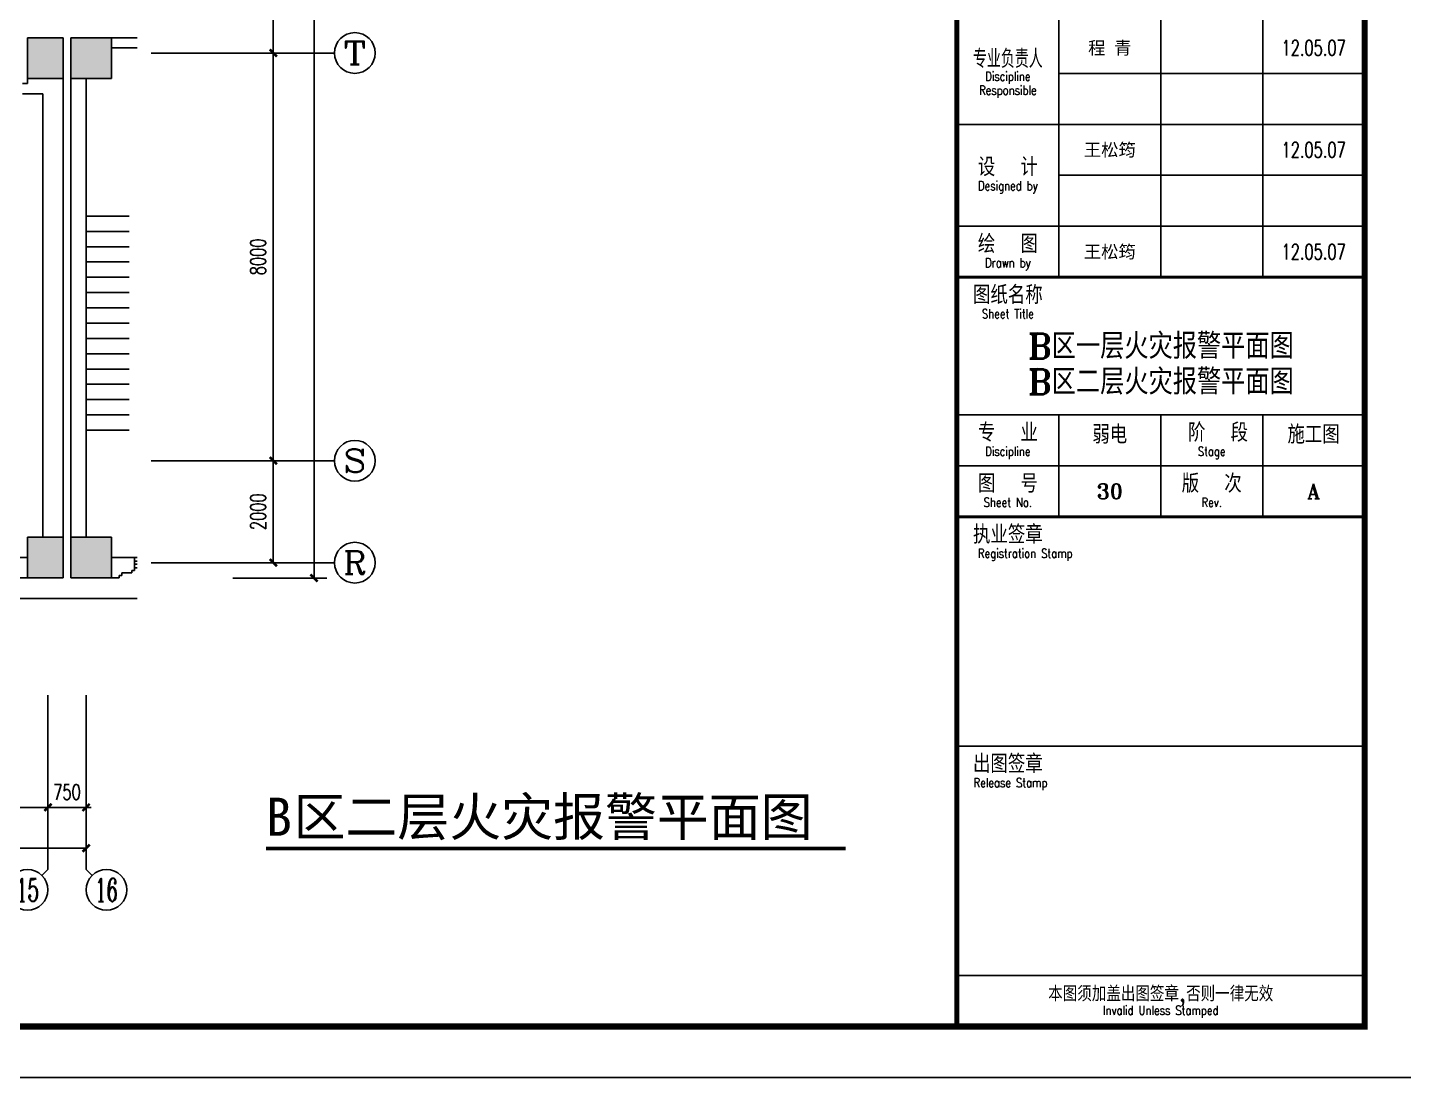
# Model space of a CAD drawing. Extents: x 190999 to 918899, y -200814 to 215286.
# Drawn here: x 401562 to 428562, y 71786 to 92386 of the extents above; entities that cross this region are included whole.
import ezdxf
from ezdxf.enums import TextEntityAlignment as Align

# ---------------------------------------------------------------- set-up
doc = ezdxf.new("R2010")
doc.units = 0
doc.header["$LTSCALE"] = 1000
doc.header["$MEASUREMENT"] = 0
doc.layers.get('Defpoints').update_dxf_attribs({"color": 1})
for name, color, linetype in [('A-墙线', 2, 'Continuous'), ('A-外包装修', 250, 'Continuous'), ('A-外窗', 145, 'Continuous'), ('AXIS', 3, 'Continuous'), ('AXIS_TEXT', 7, 'Continuous'), ('COLUMN', 2, 'Continuous'), ('DIM_SYMB', 3, 'Continuous'), ('PUB_HATCH', 250, 'Continuous'), ('PUB_TEXT', 7, 'Continuous'), ('STAIR', 5, 'Continuous'), ('图框', 189, 'Continuous')]:
    doc.layers.add(name, color=color, linetype=linetype)
doc.styles.add('_TCH_AXIS', font='COMPLEX', dxfattribs={"bigfont": 'GBCBIG'})
doc.styles.add('COMPLEX', font='COMPLEX')
doc.styles.add('DIM_FONT', font='SIMPLEX', dxfattribs={"width": 0.7, "bigfont": 'GBCBIG'})
doc.styles.add('HT', font='simhei.ttf')
doc.styles.add('TKZ1_tjhts.shx', font='tjromant.shx', dxfattribs={"bigfont": 'tjhts.shx'})
doc.styles.add('TKZ2_tjkts.shx', font='tjromant.shx', dxfattribs={"bigfont": 'tjkts.shx'})
doc.styles.add('车', font='simhei.ttf')
doc.dimstyles.new('DIMN', dxfattribs={"dimtxt": 300, "dimasz": 100, "dimexe": 250, "dimexo": 300, "dimgap": 150, "dimtad": 1, "dimdec": 0, "dimzin": 0, "dimdsep": 46, "dimtxsty": 'DIM_FONT', "dimblk": 'ARCHTICK', "dimcen": 0.09, "dimclrt": 7, "dimazin": 2, "dimtfac": 1, "dimtdec": 0, "dimtix": 1, "dimtmove": 2, "dimatfit": 3, "dimfxl": 0, "dimtolj": 1, "dimtzin": 0, "dimarcsym": 0})

# ---------------------------------------------------------------- blocks, each defined once
blk = doc.blocks.new('TJAD_TK_A0')
at = {"layer": '图框'}
for p, q in [((2092, -284.7), (2092, -154.7)), ((2112, -284.7), (2112, -164.7)), ((2132, -284.7), (2132, -164.7)), ((2092, -244.7), (2152, -244.7)), ((2072, -254.7), (2152, -254.7)), ((2092, -264.7), (2152, -264.7)), ((2072, -274.7), (2152, -274.7)), ((2072, -311.7), (2152, -311.7)), ((2092, -311.7), (2092, -331.7)), ((2112, -311.7), (2112, -331.7)), ((2132, -311.7), (2132, -331.7)), ((2072, -321.7), (2152, -321.7)), ((2072, -376.7), (2152, -376.7)), ((2072, -421.7), (2152, -421.7)), ((973, -441.7), (2162, -441.7))]:
    blk.add_line(p, q, dxfattribs=at)
at = {"layer": '图框', "const_width": 1.2}
blk.add_lwpolyline([(2152, -431.7), (2152, 389.3), (998, 389.3), (998, -431.7)], close=True, dxfattribs=at)
at = {"layer": '图框'}
for points, const_width in [([(2072, 389.3), (2072, -431.7)], 1), ([(2072, -284.7), (2152, -284.7)], 0.6), ([(2072, -331.7), (2152, -331.7)], 0.6)]:
    blk.add_lwpolyline(points, dxfattribs=dict(at, const_width=const_width))
at = {"layer": '图框', "style": 'TKZ2_tjkts.shx', "width": 0.8}
for s, height, p in [('专业负责人', 3.6, (2082, -241.83)), ('Discipline', 1.8, (2082, -245.28)), ('Responsible', 1.8, (2082, -248)), ('Designed by', 1.8, (2082, -266.76)), ('Drawn by', 1.8, (2082, -281.86)), ('Sheet Title', 1.8, (2082, -291.86)), ('Discipline', 1.8, (2082, -318.86)), ('Stage', 1.8, (2122, -318.86)), ('Sheet No.', 1.8, (2082, -328.86)), ('Rev.', 1.8, (2122, -328.86)), ('Registration Stamp', 1.8, (2085.41, -338.86)), ('Release Stamp', 1.8, (2082.52, -383.86)), ('Invalid Unless Stamped', 1.8, (2112, -428.53))]:
    blk.add_text(s, height=height, dxfattribs=at).set_placement(p, align=Align.MIDDLE_CENTER)
at = {"layer": '图框', "color": 0, "style": '车'}
for s, p in [('程 青', (2102, -239.7)), ('王松筠', (2102, -259.7)), ('王松筠', (2102, -279.7))]:
    blk.add_text(s, height=2.5, dxfattribs=at).set_placement(p, align=Align.MIDDLE_CENTER)
at = {"layer": '图框', "color": 0, "style": 'TKZ1_tjhts.shx', "width": 0.7}
for p in [(2142, -239.7), (2142, -259.7), (2142, -279.7)]:
    blk.add_text('12.05.07', height=3, dxfattribs=at).set_placement(p, align=Align.MIDDLE_CENTER)
at = {"layer": '图框', "style": 'TKZ2_tjkts.shx'}
for s, height, p in [('设  计', 3.6, (2082, -263.06)), ('绘  图', 3.6, (2082, -278.16)), ('图纸名称', 3.6, (2082, -288.16)), ('专  业', 3.6, (2082, -315.16)), (' 阶  段', 3.6, (2122, -315.16)), ('图  号', 3.6, (2082, -325.16)), ('版  次', 3.6, (2122, -325.16)), ('执业签章', 3.6, (2082, -335.16)), ('出图签章', 3.6, (2082, -380.16)), ('本图须加盖出图签章,否则一律无效', 3, (2112, -425.28))]:
    blk.add_text(s, height=height, dxfattribs=at).set_placement(p, align=Align.MIDDLE_CENTER)
at = {"layer": '图框', "color": 3, "style": 'TKZ1_tjhts.shx'}
for s, height, p in [('弱电', 3.6, (2102, -315.54)), ('施工图', 3.6, (2142, -315.54)), ('A', 3, (2142, -326.7))]:
    blk.add_text(s, height=height, dxfattribs=at).set_placement(p, align=Align.MIDDLE_CENTER)
blk = doc.blocks.new('_ArchTick')
at = {"const_width": 0.5}
blk.add_lwpolyline([(-0.7, -0.7), (0.7, 0.7)], dxfattribs=at)
blk = doc.blocks.new('*D24')
at = {"layer": 'AXIS', "color": 0, "lineweight": -2}
for p, q in [((405590, 83886), (406635, 83886)), ((406385, 81886), (406385, 83886)), ((405590, 81886), (406635, 81886))]:
    blk.add_line(p, q, dxfattribs=at)
at = {"layer": 'Defpoints', "color": 0}
for p in [(405290, 83886), (406385, 83886), (405290, 81886)]:
    blk.add_point(p, dxfattribs=at)
at = {"layer": 'AXIS', "color": 0, "lineweight": -2, "xscale": 100, "yscale": 100, "zscale": 100}
for p, rotation in [((406385, 83886), 90), ((406385, 81886), 270)]:
    blk.add_blockref('_ArchTick', p, dxfattribs=dict(at, rotation=rotation))
at = {"layer": 'AXIS', "color": 7, "insert": (406085, 82886), "char_height": 300, "attachment_point": 5, "rotation": 90, "style": 'DIM_FONT'}
blk.add_mtext('\\A1;2000', dxfattribs=at)
blk = doc.blocks.new('*D25')
at = {"layer": 'AXIS', "color": 0, "lineweight": -2}
for p, q in [((405590, 91886), (406635, 91886)), ((406385, 83886), (406385, 91886)), ((405590, 83886), (406635, 83886))]:
    blk.add_line(p, q, dxfattribs=at)
at = {"layer": 'Defpoints', "color": 0}
for p in [(405290, 91886), (406385, 91886), (405290, 83886)]:
    blk.add_point(p, dxfattribs=at)
at = {"layer": 'AXIS', "color": 0, "lineweight": -2, "xscale": 100, "yscale": 100, "zscale": 100}
for p, rotation in [((406385, 91886), 90), ((406385, 83886), 270)]:
    blk.add_blockref('_ArchTick', p, dxfattribs=dict(at, rotation=rotation))
at = {"layer": 'AXIS', "color": 7, "insert": (406085, 87886), "char_height": 300, "attachment_point": 5, "rotation": 90, "style": 'DIM_FONT'}
blk.add_mtext('\\A1;8000', dxfattribs=at)
blk = doc.blocks.new('*D26')
at = {"layer": 'AXIS', "color": 0, "lineweight": -2}
for p, q in [((405590, 95886), (406635, 95886)), ((406385, 91886), (406385, 95886)), ((405590, 91886), (406635, 91886))]:
    blk.add_line(p, q, dxfattribs=at)
at = {"layer": 'Defpoints', "color": 0}
for p in [(405290, 95886), (406385, 95886), (405290, 91886)]:
    blk.add_point(p, dxfattribs=at)
at = {"layer": 'AXIS', "color": 0, "lineweight": -2, "xscale": 100, "yscale": 100, "zscale": 100}
for p, rotation in [((406385, 95886), 90), ((406385, 91886), 270)]:
    blk.add_blockref('_ArchTick', p, dxfattribs=dict(at, rotation=rotation))
at = {"layer": 'AXIS', "color": 7, "insert": (406085, 93886), "char_height": 300, "attachment_point": 5, "rotation": 90, "style": 'DIM_FONT'}
blk.add_mtext('\\A1;4000', dxfattribs=at)
blk = doc.blocks.new('*D33')
at = {"layer": 'AXIS', "color": 0, "lineweight": -2}
for p, q in [((405590, 106186), (407435, 106186)), ((407185, 81586), (407185, 106186)), ((405590, 81586), (407435, 81586))]:
    blk.add_line(p, q, dxfattribs=at)
at = {"layer": 'Defpoints', "color": 0}
for p in [(405290, 106186), (407185, 106186), (405290, 81586)]:
    blk.add_point(p, dxfattribs=at)
at = {"layer": 'AXIS', "color": 0, "lineweight": -2, "xscale": 100, "yscale": 100, "zscale": 100}
for p, rotation in [((407185, 106186), 90), ((407185, 81586), 270)]:
    blk.add_blockref('_ArchTick', p, dxfattribs=dict(at, rotation=rotation))
at = {"layer": 'AXIS', "color": 7, "insert": (406885, 93886), "char_height": 300, "attachment_point": 5, "rotation": 90, "style": 'DIM_FONT'}
blk.add_mtext('\\A1;24600', dxfattribs=at)
blk = doc.blocks.new('*D73')
at = {"layer": 'AXIS', "color": 0, "lineweight": -2}
for p, q in [((395712, 78486), (395712, 76836)), ((401962, 78486), (401962, 76836)), ((395712, 77086), (401962, 77086))]:
    blk.add_line(p, q, dxfattribs=at)
at = {"layer": 'Defpoints', "color": 0}
for p in [(395712, 78786), (401962, 78786), (401962, 77086)]:
    blk.add_point(p, dxfattribs=at)
at = {"layer": 'AXIS', "color": 0, "lineweight": -2, "xscale": 100, "yscale": 100, "zscale": 100, "rotation": 180}
blk.add_blockref('_ArchTick', (395712, 77086), dxfattribs=at)
at = {"layer": 'AXIS', "color": 0, "lineweight": -2, "xscale": 100, "yscale": 100, "zscale": 100}
blk.add_blockref('_ArchTick', (401962, 77086), dxfattribs=at)
at = {"layer": 'AXIS', "color": 7, "insert": (398837, 77386), "char_height": 300, "attachment_point": 5, "style": 'DIM_FONT'}
blk.add_mtext('\\A1;6250', dxfattribs=at)
blk = doc.blocks.new('*D74')
at = {"layer": 'AXIS', "color": 0, "lineweight": -2}
for p, q in [((401962, 78486), (401962, 76836)), ((402712, 78486), (402712, 76836)), ((401962, 77086), (401862, 77086)), ((401962, 77086), (402712, 77086)), ((402712, 77086), (402812, 77086))]:
    blk.add_line(p, q, dxfattribs=at)
at = {"layer": 'Defpoints', "color": 0}
for p in [(401962, 78786), (402712, 78786), (402712, 77086)]:
    blk.add_point(p, dxfattribs=at)
at = {"layer": 'AXIS', "color": 0, "lineweight": -2, "xscale": 100, "yscale": 100, "zscale": 100}
blk.add_blockref('_ArchTick', (401962, 77086), dxfattribs=at)
at = {"layer": 'AXIS', "color": 0, "lineweight": -2, "xscale": 100, "yscale": 100, "zscale": 100, "rotation": 180}
blk.add_blockref('_ArchTick', (402712, 77086), dxfattribs=at)
at = {"layer": 'AXIS', "color": 7, "insert": (402337, 77386), "char_height": 300, "attachment_point": 5, "style": 'DIM_FONT'}
blk.add_mtext('\\A1;750', dxfattribs=at)
blk = doc.blocks.new('*D75')
at = {"layer": 'AXIS', "color": 0, "lineweight": -2}
for p, q in [((329412, 78486), (329412, 76036)), ((402712, 78486), (402712, 76036)), ((329412, 76286), (402712, 76286))]:
    blk.add_line(p, q, dxfattribs=at)
at = {"layer": 'Defpoints', "color": 0}
for p in [(329412, 78786), (402712, 78786), (402712, 76286)]:
    blk.add_point(p, dxfattribs=at)
at = {"layer": 'AXIS', "color": 0, "lineweight": -2, "xscale": 100, "yscale": 100, "zscale": 100, "rotation": 180}
blk.add_blockref('_ArchTick', (329412, 76286), dxfattribs=at)
at = {"layer": 'AXIS', "color": 0, "lineweight": -2, "xscale": 100, "yscale": 100, "zscale": 100}
blk.add_blockref('_ArchTick', (402712, 76286), dxfattribs=at)
at = {"layer": 'AXIS', "color": 7, "insert": (366062, 76586), "char_height": 300, "attachment_point": 5, "style": 'DIM_FONT'}
blk.add_mtext('\\A1;73300', dxfattribs=at)
blk = doc.blocks.new('_AXISO')
blk.add_circle((0, 0), 0.5)
at = {"layer": 'AXIS_TEXT', "style": 'COMPLEX', "width": 1.041667}
blk.add_attdef('A', text='', height=0.56, dxfattribs=at).set_placement((-0.25, -0.28), (0.25, -0.28), align=Align.FIT)

msp = doc.modelspace()

# ---------------------------------------------------------------- hatches: boundary and pattern name
at = {"layer": 'PUB_HATCH'}
for points in [[(402261.6, 91386.5), (402261.6, 92186.5), (401561.6, 92186.5), (401561.6, 91386.5)], [(403211.6, 91386.5), (403211.6, 92186.5), (402411.6, 92186.5), (402411.6, 91386.5)], [(402261.6, 81586.5), (402261.6, 82386.5), (401561.6, 82386.5), (401561.6, 81586.5)], [(403211.6, 81586.5), (403211.6, 82386.5), (402411.6, 82386.5), (402411.6, 81586.5)]]:
    msp.add_hatch(color=256, dxfattribs=at).paths.add_polyline_path(points)

# ---------------------------------------------------------------- linework, layer by layer
at = {"layer": 'A-墙线'}
for p, q in [((403711.6, 92186.5), (403211.6, 92186.5)), ((403711.6, 91986.5), (403211.6, 91986.5)), ((401561.6, 91286.5), (401461.6, 91286.5)), ((401561.6, 91386.5), (401561.6, 91286.5)), ((402261.6, 91386.5), (402261.6, 82386.5)), ((402411.6, 91386.5), (402411.6, 82286.5)), ((402711.6, 91386.5), (402711.6, 82386.5)), ((401461.6, 91086.5), (401861.6, 91086.5)), ((401861.6, 91086.5), (401861.6, 82386.5)), ((401011.6, 81986.5), (401561.6, 81986.5)), ((403661.6, 81986.5), (403211.6, 81986.5)), ((403661.6, 81736.5), (403661.6, 81986.5)), ((401311.6, 81586.5), (401561.6, 81586.5)), ((403361.6, 81586.5), (403111.6, 81586.5)), ((403361.6, 81586.5), (403361.6, 81636.5)), ((403361.6, 81636.5), (403411.6, 81636.5)), ((403411.6, 81636.5), (403411.6, 81686.5)), ((403411.6, 81686.5), (403611.6, 81686.5)), ((403611.6, 81736.5), (403661.6, 81736.5)), ((403611.6, 81686.5), (403611.6, 81736.5))]:
    msp.add_line(p, q, dxfattribs=at)
at = {"layer": 'A-外包装修'}
msp.add_line((339011.6, 81186.5), (403711.6, 81186.5), dxfattribs=at)
at = {"layer": 'A-外窗'}
for p, q in [((403711.6, 81986.5), (403661.6, 81986.5)), ((403711.6, 81916.5), (403661.6, 81916.5)), ((403711.6, 81856.5), (403661.6, 81856.5)), ((403711.6, 81786.5), (403661.6, 81786.5))]:
    msp.add_line(p, q, dxfattribs=at)
at = {"layer": 'AXIS'}
for p, q in [((403990.1, 91886.5), (407584.6, 91886.5)), ((403990.1, 83886.5), (407584.6, 83886.5)), ((403990.1, 81886.5), (407584.6, 81886.5)), ((401961.6, 79286.5), (401961.6, 75867.4)), ((402711.6, 79286.5), (402711.6, 75867.4)), ((401844.5, 75750.2), (401961.6, 75867.4)), ((402828.8, 75750.2), (402711.6, 75867.4))]:
    msp.add_line(p, q, dxfattribs=at)
at = {"layer": 'COLUMN'}
for p, q in [((402261.6, 92186.5), (401561.6, 92186.5)), ((401561.6, 92186.5), (401561.6, 91386.5)), ((402261.6, 91386.5), (402261.6, 92186.5)), ((403211.6, 92186.5), (402411.6, 92186.5)), ((402411.6, 92186.5), (402411.6, 91386.5)), ((403211.6, 91386.5), (403211.6, 92186.5)), ((401561.6, 91386.5), (402261.6, 91386.5)), ((402411.6, 91386.5), (403211.6, 91386.5)), ((402261.6, 82386.5), (401561.6, 82386.5)), ((401561.6, 82386.5), (401561.6, 81586.5)), ((402261.6, 81586.5), (402261.6, 82386.5)), ((403211.6, 82386.5), (402411.6, 82386.5)), ((402411.6, 82386.5), (402411.6, 81586.5)), ((403211.6, 81586.5), (403211.6, 82386.5)), ((401561.6, 81586.5), (402261.6, 81586.5)), ((402411.6, 81586.5), (403211.6, 81586.5))]:
    msp.add_line(p, q, dxfattribs=at)
at = {"layer": 'DIM_SYMB', "const_width": 70}
msp.add_lwpolyline([(406240.5, 76279), (417617.8, 76279)], dxfattribs=at)
at = {"layer": 'STAIR'}
for p, q in [((402711.6, 84486.5), (402711.6, 88686.5)), ((402711.6, 88686.5), (403554.1, 88686.5)), ((402711.6, 88386.5), (403554.1, 88386.5)), ((402711.6, 88086.5), (403554.1, 88086.5)), ((402711.6, 87786.5), (403554.1, 87786.5)), ((402711.6, 87486.5), (403554.1, 87486.5)), ((402711.6, 87186.5), (403554.1, 87186.5)), ((402711.6, 86886.5), (403554.1, 86886.5)), ((402711.6, 86586.5), (403554.1, 86586.5)), ((402711.6, 86286.5), (403554.1, 86286.5)), ((402711.6, 85986.5), (403554.1, 85986.5)), ((402711.6, 85686.5), (403554.1, 85686.5)), ((402711.6, 85386.5), (403554.1, 85386.5)), ((402711.6, 85086.5), (403554.1, 85086.5)), ((402711.6, 84786.5), (403554.1, 84786.5)), ((402711.6, 84486.5), (403554.1, 84486.5))]:
    msp.add_line(p, q, dxfattribs=at)

# ---------------------------------------------------------------- block references
at = {"layer": 'AXIS'}
ref = msp.add_blockref('_AXISO', (407984.6, 91886.5), dxfattribs=dict(at, xscale=800, yscale=800, zscale=800))
ref.add_attrib('A', 'T', dxfattribs={"layer": 'AXIS_TEXT', "height": 452.5, "style": '_TCH_AXIS', "width": 1.4}).set_placement((407758.3, 91660.2), (408210.9, 91660.2), align=Align.FIT)
ref = msp.add_blockref('_AXISO', (407984.6, 83886.5), dxfattribs=dict(at, xscale=800, yscale=800, zscale=800))
ref.add_attrib('A', 'S', dxfattribs={"layer": 'AXIS_TEXT', "height": 452.5, "style": '_TCH_AXIS', "width": 1.5}).set_placement((407758.3, 83660.2), (408210.9, 83660.2), align=Align.FIT)
ref = msp.add_blockref('_AXISO', (407984.6, 81886.5), dxfattribs=dict(at, xscale=800, yscale=800, zscale=800))
ref.add_attrib('A', 'R', dxfattribs={"layer": 'AXIS_TEXT', "height": 452.5, "style": '_TCH_AXIS', "width": 1.166667}).set_placement((407758.3, 81660.2), (408210.9, 81660.2), align=Align.FIT)
ref = msp.add_blockref('_AXISO', (401561.6, 75467.4), dxfattribs=dict(at, xscale=800, yscale=800, zscale=800))
ref.add_attrib('A', '15', dxfattribs={"layer": 'AXIS_TEXT', "height": 452.55, "style": '_TCH_AXIS', "width": 0.724138}).set_placement((401335.4, 75241.1), (401787.9, 75241.1), align=Align.FIT)
ref = msp.add_blockref('_AXISO', (403111.6, 75467.4), dxfattribs=dict(at, xscale=800, yscale=800, zscale=800))
ref.add_attrib('A', '16', dxfattribs={"layer": 'AXIS_TEXT', "height": 452.55, "style": '_TCH_AXIS', "width": 0.724138}).set_placement((402885.4, 75241.1), (403337.9, 75241.1), align=Align.FIT)
at = {"layer": '图框', "xscale": 100, "yscale": 100, "zscale": 100}
msp.add_blockref('TJAD_TK_A0', (212598.6, 115956.8), dxfattribs=at)

# ---------------------------------------------------------------- texts
at = {"layer": 'PUB_TEXT', "style": 'HT'}
for s, height, p in [('B', 746.8, (406240.5, 76528.7)), ('区二层火灾报警平面图', 746.84, (406780.6, 76528.7))]:
    msp.add_text(s, height=height, dxfattribs=at).set_placement(p)
at = {"layer": '图框', "color": 3, "style": 'TKZ1_tjhts.shx'}
for s, height, p in [('B区一层火灾报警平面图', 500, (423798.5, 86136.5)), ('B区二层火灾报警平面图', 500, (423798.5, 85436.5)), ('30', 300, (422798.5, 83286.5))]:
    msp.add_text(s, height=height, dxfattribs=at).set_placement(p, align=Align.MIDDLE_CENTER)

# ---------------------------------------------------------------- dimensions: what is measured, and where the dimension line sits
at = {"layer": 'AXIS'}
for p1, p2, distance, picture, middle in [((405290.1, 81586.5), (405290.1, 106186.5), -1894.4, '*D33', (406884.6, 93886.5)), ((405290.1, 91886.5), (405290.1, 95886.5), -1094.4, '*D26', (406084.6, 93886.5)), ((405290.1, 83886.5), (405290.1, 91886.5), -1094.4, '*D25', (406084.6, 87886.5)), ((405290.1, 81886.5), (405290.1, 83886.5), -1094.4, '*D24', (406084.6, 82886.5)), ((329411.6, 78786.5), (402711.6, 78786.5), -2500, '*D75', (366061.6, 76586.5)), ((395711.6, 78786.5), (401961.6, 78786.5), -1700, '*D73', (398836.6, 77386.5)), ((401961.6, 78786.5), (402711.6, 78786.5), -1700, '*D74', (402336.6, 77386.5))]:
    dim = msp.add_aligned_dim(p1=p1, p2=p2, distance=distance, dimstyle='DIMN', dxfattribs=at)
    dim.commit()
    dim.dimension.update_dxf_attribs({"geometry": picture, "text_midpoint": middle})

doc.saveas('drawing.dxf')
